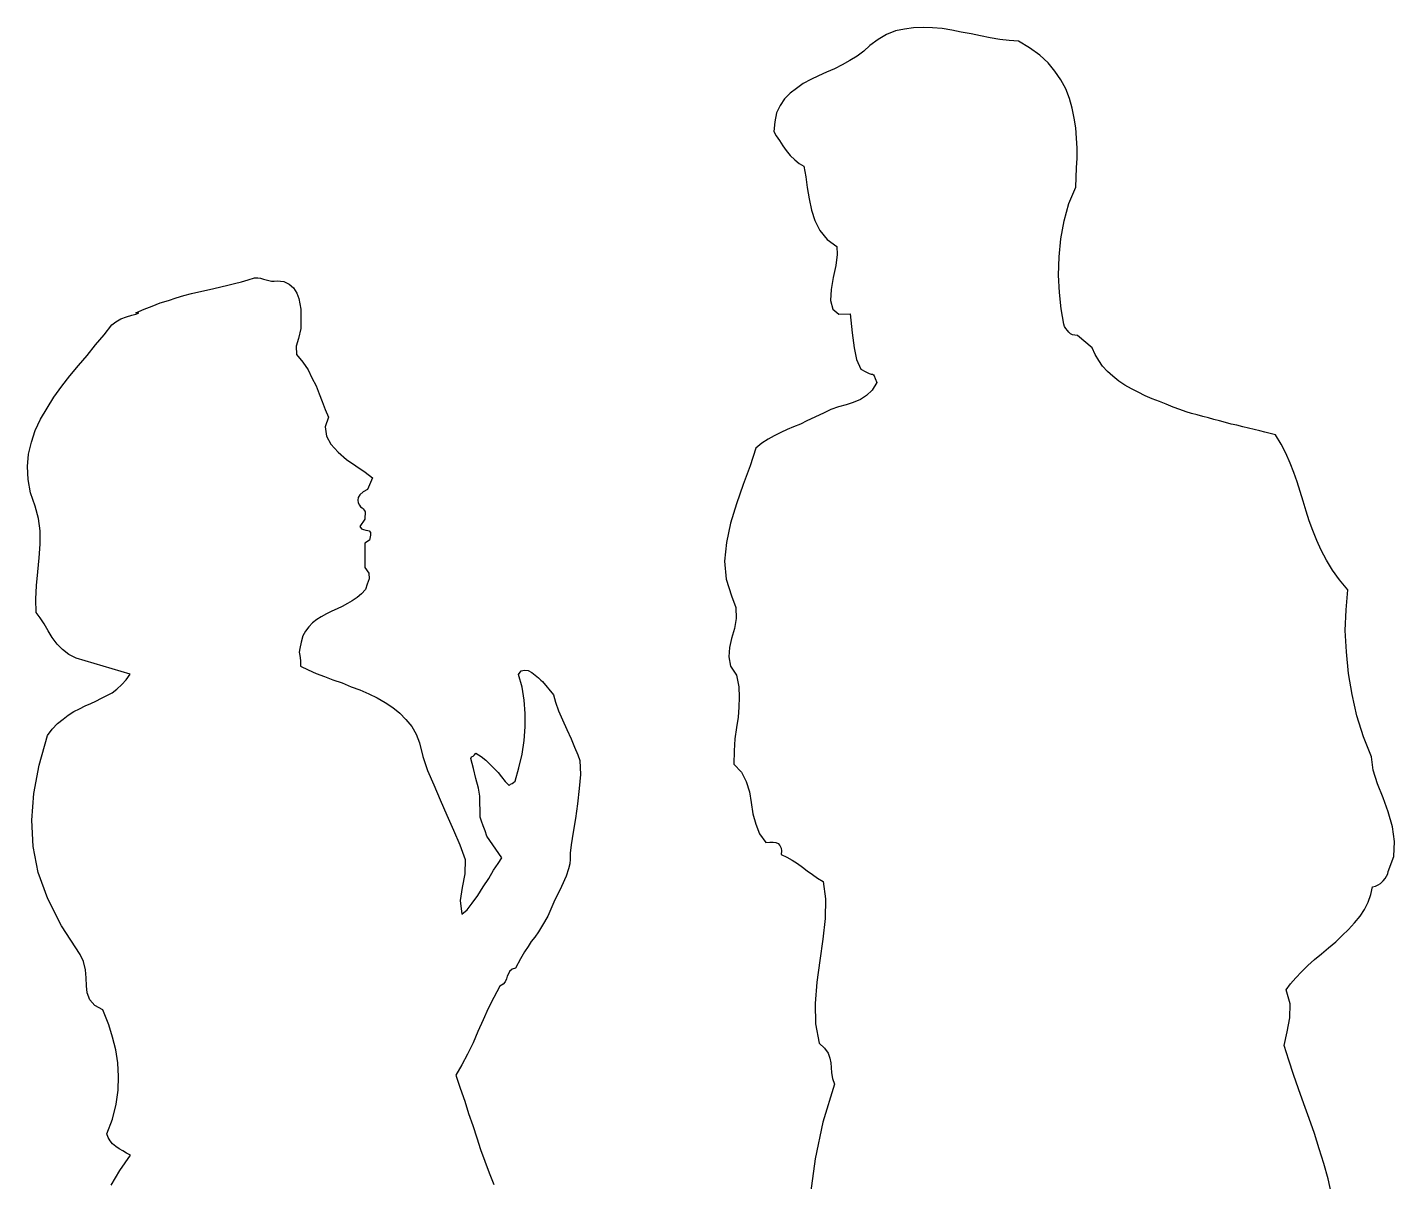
# Model space of a CAD drawing. Header units: millimetres. Extents: x -1574.07 to -1572.9, y 1774.51 to 1776.32.
# Drawn here: x -1573.967 to -1572.896, y 1775.411 to 1776.315 of the extents above; entities that cross this region are included whole.
import ezdxf

# ---------------------------------------------------------------- set-up
doc = ezdxf.new("R2010")
doc.units = ezdxf.units.MM
doc.header["$LTSCALE"] = 10
doc.layers.add('Humanos', color=2, linetype='Continuous')

msp = doc.modelspace()

# ---------------------------------------------------------------- linework, layer by layer
at = {"layer": 'Humanos'}
for p, q in [((-1573.2872, 1776.3124), (-1573.2941, 1776.3095)), ((-1573.2802, 1776.3139), (-1573.2872, 1776.3124)), ((-1573.273, 1776.3149), (-1573.2802, 1776.3139)), ((-1573.2655, 1776.3152), (-1573.273, 1776.3149)), ((-1573.2582, 1776.3149), (-1573.2655, 1776.3152)), ((-1573.2507, 1776.3143), (-1573.2582, 1776.3149)), ((-1573.2431, 1776.313), (-1573.2507, 1776.3143)), ((-1573.2356, 1776.3114), (-1573.2431, 1776.313)), ((-1573.228, 1776.3102), (-1573.2356, 1776.3114)), ((-1573.2205, 1776.3086), (-1573.228, 1776.3102)), ((-1573.3073, 1776.301), (-1573.312, 1776.2966)), ((-1573.3007, 1776.3058), (-1573.3073, 1776.301)), ((-1573.2941, 1776.3095), (-1573.3007, 1776.3058)), ((-1573.2129, 1776.307), (-1573.2205, 1776.3086)), ((-1573.2054, 1776.3058), (-1573.2129, 1776.307)), ((-1573.1981, 1776.3048), (-1573.2054, 1776.3058)), ((-1573.1909, 1776.3045), (-1573.1981, 1776.3048)), ((-1573.1821, 1776.2992), (-1573.1909, 1776.3045)), ((-1573.1742, 1776.2935), (-1573.1821, 1776.2992)), ((-1573.323, 1776.2891), (-1573.329, 1776.2859)), ((-1573.3173, 1776.2926), (-1573.323, 1776.2891)), ((-1573.312, 1776.2966), (-1573.3173, 1776.2926)), ((-1573.1676, 1776.2875), (-1573.1742, 1776.2935)), ((-1573.3413, 1776.28), (-1573.3475, 1776.2771)), ((-1573.335, 1776.2828), (-1573.3413, 1776.28)), ((-1573.329, 1776.2859), (-1573.335, 1776.2828)), ((-1573.1623, 1776.2809), (-1573.1676, 1776.2875)), ((-1573.1576, 1776.274), (-1573.1623, 1776.2809)), ((-1573.3648, 1776.2674), (-1573.3696, 1776.2636)), ((-1573.3595, 1776.2712), (-1573.3648, 1776.2674)), ((-1573.3535, 1776.2743), (-1573.3595, 1776.2712)), ((-1573.3475, 1776.2771), (-1573.3535, 1776.2743)), ((-1573.1538, 1776.2671), (-1573.1576, 1776.274)), ((-1573.151, 1776.2595), (-1573.1538, 1776.2671)), ((-1573.374, 1776.2592), (-1573.3774, 1776.2539)), ((-1573.3696, 1776.2636), (-1573.374, 1776.2592)), ((-1573.1488, 1776.252), (-1573.151, 1776.2595)), ((-1573.3803, 1776.2482), (-1573.3818, 1776.2413)), ((-1573.3774, 1776.2539), (-1573.3803, 1776.2482)), ((-1573.1472, 1776.2441), (-1573.1488, 1776.252)), ((-1573.3818, 1776.2413), (-1573.3825, 1776.2337)), ((-1573.1459, 1776.2366), (-1573.1472, 1776.2441)), ((-1573.1453, 1776.2284), (-1573.1459, 1776.2366)), ((-1573.3825, 1776.2337), (-1573.3806, 1776.2303)), ((-1573.3806, 1776.2303), (-1573.378, 1776.2265)), ((-1573.378, 1776.2265), (-1573.3755, 1776.2224)), ((-1573.145, 1776.2205), (-1573.1453, 1776.2284)), ((-1573.3755, 1776.2224), (-1573.3727, 1776.2186)), ((-1573.3727, 1776.2186), (-1573.3696, 1776.2149)), ((-1573.3696, 1776.2149), (-1573.3661, 1776.2114)), ((-1573.145, 1776.2127), (-1573.145, 1776.2205)), ((-1573.3661, 1776.2114), (-1573.3626, 1776.2086)), ((-1573.3626, 1776.2086), (-1573.3589, 1776.2064)), ((-1573.3589, 1776.2064), (-1573.3573, 1776.1982)), ((-1573.1456, 1776.1976), (-1573.1453, 1776.2051)), ((-1573.1453, 1776.2051), (-1573.145, 1776.2127)), ((-1573.3573, 1776.1982), (-1573.3563, 1776.1897)), ((-1573.1459, 1776.19), (-1573.1456, 1776.1976)), ((-1573.3563, 1776.1897), (-1573.3548, 1776.1809)), ((-1573.1513, 1776.1771), (-1573.1459, 1776.19)), ((-1573.3548, 1776.1809), (-1573.3529, 1776.1721)), ((-1573.3529, 1776.1721), (-1573.3504, 1776.1639)), ((-1573.1551, 1776.1636), (-1573.1513, 1776.1771)), ((-1573.3504, 1776.1639), (-1573.3463, 1776.1561)), ((-1573.1576, 1776.1494), (-1573.1551, 1776.1636)), ((-1573.3463, 1776.1561), (-1573.3406, 1776.1491)), ((-1573.1591, 1776.1353), (-1573.1576, 1776.1494)), ((-1573.3406, 1776.1491), (-1573.3331, 1776.1435)), ((-1573.3331, 1776.1435), (-1573.3328, 1776.1372)), ((-1573.334, 1776.1287), (-1573.3359, 1776.1193)), ((-1573.3328, 1776.1372), (-1573.334, 1776.1287)), ((-1573.1595, 1776.1211), (-1573.1591, 1776.1353)), ((-1573.7995, 1776.1158), (-1573.7942, 1776.1173)), ((-1573.7942, 1776.1173), (-1573.7891, 1776.1189)), ((-1573.7891, 1776.1189), (-1573.7866, 1776.1189)), ((-1573.7866, 1776.1189), (-1573.7844, 1776.1186)), ((-1573.7844, 1776.1186), (-1573.7822, 1776.118)), ((-1573.7822, 1776.118), (-1573.78, 1776.1173)), ((-1573.78, 1776.1173), (-1573.7781, 1776.117)), ((-1573.3359, 1776.1193), (-1573.3375, 1776.1098)), ((-1573.1588, 1776.1076), (-1573.1595, 1776.1211)), ((-1573.8445, 1776.1051), (-1573.8385, 1776.1067)), ((-1573.8385, 1776.1067), (-1573.8328, 1776.1079)), ((-1573.8328, 1776.1079), (-1573.8269, 1776.1092)), ((-1573.8269, 1776.1092), (-1573.8212, 1776.1107)), ((-1573.8212, 1776.1107), (-1573.8155, 1776.112)), ((-1573.8155, 1776.112), (-1573.8102, 1776.1133)), ((-1573.8102, 1776.1133), (-1573.8049, 1776.1145)), ((-1573.8049, 1776.1145), (-1573.7995, 1776.1158)), ((-1573.7781, 1776.117), (-1573.7759, 1776.1164)), ((-1573.7759, 1776.1164), (-1573.7737, 1776.1164)), ((-1573.7737, 1776.1164), (-1573.7715, 1776.1167)), ((-1573.7715, 1776.1167), (-1573.7662, 1776.1161)), ((-1573.7662, 1776.1161), (-1573.7621, 1776.1139)), ((-1573.7621, 1776.1139), (-1573.7586, 1776.1111)), ((-1573.7586, 1776.1111), (-1573.7561, 1776.107)), ((-1573.7561, 1776.107), (-1573.7545, 1776.1029)), ((-1573.3375, 1776.1098), (-1573.3381, 1776.1013)), ((-1573.1573, 1776.0947), (-1573.1588, 1776.1076)), ((-1573.8756, 1776.0944), (-1573.8693, 1776.0969)), ((-1573.8693, 1776.0969), (-1573.863, 1776.0994)), ((-1573.863, 1776.0994), (-1573.8567, 1776.1013)), ((-1573.8567, 1776.1013), (-1573.8505, 1776.1032)), ((-1573.8505, 1776.1032), (-1573.8445, 1776.1051)), ((-1573.7545, 1776.1029), (-1573.7536, 1776.0985)), ((-1573.7536, 1776.0985), (-1573.753, 1776.0944)), ((-1573.3381, 1776.1013), (-1573.3362, 1776.0944)), ((-1573.8979, 1776.0846), (-1573.8939, 1776.0868)), ((-1573.8939, 1776.0868), (-1573.8895, 1776.0884)), ((-1573.8895, 1776.0884), (-1573.8854, 1776.0897)), ((-1573.8854, 1776.0897), (-1573.8822, 1776.0906)), ((-1573.8822, 1776.0916), (-1573.8756, 1776.0944)), ((-1573.88, 1776.0916), (-1573.8822, 1776.0916)), ((-1573.8822, 1776.0906), (-1573.88, 1776.0912)), ((-1573.88, 1776.0912), (-1573.88, 1776.0916)), ((-1573.753, 1776.0944), (-1573.753, 1776.0906)), ((-1573.753, 1776.0906), (-1573.753, 1776.0793)), ((-1573.3362, 1776.0944), (-1573.3315, 1776.0906)), ((-1573.3315, 1776.0906), (-1573.3227, 1776.0909)), ((-1573.3227, 1776.0909), (-1573.3211, 1776.0759)), ((-1573.1554, 1776.0828), (-1573.1573, 1776.0947)), ((-1573.9137, 1776.0664), (-1573.9071, 1776.0743)), ((-1573.9071, 1776.0743), (-1573.9011, 1776.0821)), ((-1573.9011, 1776.0821), (-1573.8979, 1776.0846)), ((-1573.753, 1776.0793), (-1573.7548, 1776.0714)), ((-1573.3211, 1776.0759), (-1573.3195, 1776.0642)), ((-1573.1547, 1776.0809), (-1573.1554, 1776.0828)), ((-1573.1538, 1776.0793), (-1573.1547, 1776.0809)), ((-1573.1525, 1776.0777), (-1573.1538, 1776.0793)), ((-1573.1513, 1776.0765), (-1573.1525, 1776.0777)), ((-1573.15, 1776.0752), (-1573.1513, 1776.0765)), ((-1573.1484, 1776.0743), (-1573.15, 1776.0752)), ((-1573.1466, 1776.074), (-1573.1484, 1776.0743)), ((-1573.9203, 1776.0582), (-1573.9137, 1776.0664)), ((-1573.7548, 1776.0714), (-1573.7567, 1776.0654)), ((-1573.7567, 1776.0654), (-1573.7564, 1776.0588)), ((-1573.3195, 1776.0642), (-1573.3177, 1776.0551)), ((-1573.1447, 1776.0737), (-1573.1466, 1776.074)), ((-1573.133, 1776.0642), (-1573.1447, 1776.0737)), ((-1573.1308, 1776.0589), (-1573.133, 1776.0642)), ((-1573.9272, 1776.0503), (-1573.9203, 1776.0582)), ((-1573.7564, 1776.0588), (-1573.7514, 1776.0529)), ((-1573.7514, 1776.0529), (-1573.7473, 1776.0469)), ((-1573.3177, 1776.0551), (-1573.3142, 1776.0475)), ((-1573.128, 1776.0541), (-1573.1308, 1776.0589)), ((-1573.1249, 1776.0497), (-1573.128, 1776.0541)), ((-1573.9401, 1776.034), (-1573.9338, 1776.0422)), ((-1573.9338, 1776.0422), (-1573.9272, 1776.0503)), ((-1573.7473, 1776.0469), (-1573.7442, 1776.0406)), ((-1573.3142, 1776.0475), (-1573.3104, 1776.0453)), ((-1573.3104, 1776.0453), (-1573.3079, 1776.0441)), ((-1573.3079, 1776.0441), (-1573.3063, 1776.0434)), ((-1573.3063, 1776.0434), (-1573.3051, 1776.0434)), ((-1573.3051, 1776.0434), (-1573.3045, 1776.0431)), ((-1573.3045, 1776.0431), (-1573.3038, 1776.0422)), ((-1573.3038, 1776.0422), (-1573.3032, 1776.04)), ((-1573.1211, 1776.0457), (-1573.1249, 1776.0497)), ((-1573.117, 1776.0419), (-1573.1211, 1776.0457)), ((-1573.9464, 1776.0255), (-1573.9401, 1776.034)), ((-1573.7442, 1776.0406), (-1573.741, 1776.0343)), ((-1573.741, 1776.0343), (-1573.7385, 1776.028)), ((-1573.3019, 1776.0369), (-1573.3054, 1776.0309)), ((-1573.3032, 1776.04), (-1573.3019, 1776.0369)), ((-1573.1123, 1776.0381), (-1573.117, 1776.0419)), ((-1573.1076, 1776.035), (-1573.1123, 1776.0381)), ((-1573.1022, 1776.0321), (-1573.1076, 1776.035)), ((-1573.0972, 1776.0293), (-1573.1022, 1776.0321)), ((-1573.9517, 1776.017), (-1573.9464, 1776.0255)), ((-1573.7385, 1776.028), (-1573.7363, 1776.0221)), ((-1573.7363, 1776.0221), (-1573.7338, 1776.0158)), ((-1573.3202, 1776.0214), (-1573.3258, 1776.0195)), ((-1573.3145, 1776.0236), (-1573.3202, 1776.0214)), ((-1573.3098, 1776.0268), (-1573.3145, 1776.0236)), ((-1573.3054, 1776.0309), (-1573.3098, 1776.0268)), ((-1573.0915, 1776.0265), (-1573.0972, 1776.0293)), ((-1573.0862, 1776.0243), (-1573.0915, 1776.0265)), ((-1573.0805, 1776.0221), (-1573.0862, 1776.0243)), ((-1573.0752, 1776.0199), (-1573.0805, 1776.0221)), ((-1573.9568, 1776.0082), (-1573.9517, 1776.017)), ((-1573.7338, 1776.0158), (-1573.7313, 1776.0098)), ((-1573.3435, 1776.0129), (-1573.3567, 1776.007)), ((-1573.3378, 1776.0158), (-1573.3435, 1776.0129)), ((-1573.3318, 1776.018), (-1573.3378, 1776.0158)), ((-1573.3258, 1776.0195), (-1573.3318, 1776.018)), ((-1573.0698, 1776.0177), (-1573.0752, 1776.0199)), ((-1573.0645, 1776.0158), (-1573.0698, 1776.0177)), ((-1573.0594, 1776.0139), (-1573.0645, 1776.0158)), ((-1573.0554, 1776.0126), (-1573.0594, 1776.0139)), ((-1573.0509, 1776.0117), (-1573.0554, 1776.0126)), ((-1573.0465, 1776.0104), (-1573.0509, 1776.0117)), ((-1573.0421, 1776.0092), (-1573.0465, 1776.0104)), ((-1573.964, 1775.9903), (-1573.9609, 1775.9994)), ((-1573.9609, 1775.9994), (-1573.9568, 1776.0082)), ((-1573.7313, 1776.0098), (-1573.7338, 1776.0022)), ((-1573.7338, 1776.0022), (-1573.7328, 1775.995)), ((-1573.3721, 1776.0001), (-1573.3771, 1775.9978)), ((-1573.367, 1776.0023), (-1573.3721, 1776.0001)), ((-1573.3617, 1776.0044), (-1573.367, 1776.0023)), ((-1573.3567, 1776.007), (-1573.3617, 1776.0044)), ((-1573.0377, 1776.0079), (-1573.0421, 1776.0092)), ((-1573.0333, 1776.007), (-1573.0377, 1776.0079)), ((-1573.0286, 1776.0057), (-1573.0333, 1776.007)), ((-1573.0242, 1776.0044), (-1573.0286, 1776.0057)), ((-1573.0198, 1776.0035), (-1573.0242, 1776.0044)), ((-1573.0151, 1776.0023), (-1573.0198, 1776.0035)), ((-1573.0107, 1776.0013), (-1573.0151, 1776.0023)), ((-1573.0063, 1776.0001), (-1573.0107, 1776.0013)), ((-1573.0019, 1775.9991), (-1573.0063, 1776.0001)), ((-1573.9662, 1775.9808), (-1573.964, 1775.9903)), ((-1573.7328, 1775.995), (-1573.7294, 1775.9887)), ((-1573.7294, 1775.9887), (-1573.7237, 1775.9824)), ((-1573.3919, 1775.9894), (-1573.3966, 1775.9856)), ((-1573.3869, 1775.9925), (-1573.3919, 1775.9894)), ((-1573.3821, 1775.9953), (-1573.3869, 1775.9925)), ((-1573.3771, 1775.9978), (-1573.3821, 1775.9953)), ((-1572.9978, 1775.9982), (-1573.0019, 1775.9991)), ((-1572.9937, 1775.9969), (-1572.9978, 1775.9982)), ((-1572.9896, 1775.996), (-1572.9937, 1775.9969)), ((-1572.9852, 1775.9887), (-1572.9896, 1775.996)), ((-1572.9814, 1775.9815), (-1572.9852, 1775.9887)), ((-1573.9671, 1775.9711), (-1573.9662, 1775.9808)), ((-1573.7237, 1775.9824), (-1573.7171, 1775.9767)), ((-1573.3966, 1775.9856), (-1573.401, 1775.9717)), ((-1572.978, 1775.9739), (-1572.9814, 1775.9815)), ((-1573.9665, 1775.961), (-1573.9671, 1775.9711)), ((-1573.7171, 1775.9767), (-1573.7099, 1775.9717)), ((-1573.7099, 1775.9717), (-1573.7026, 1775.9667)), ((-1573.401, 1775.9717), (-1573.4064, 1775.957)), ((-1572.9751, 1775.9664), (-1572.978, 1775.9739)), ((-1573.9646, 1775.9506), (-1573.9665, 1775.961)), ((-1573.7026, 1775.9667), (-1573.6967, 1775.9623)), ((-1573.6967, 1775.9623), (-1573.7007, 1775.9532)), ((-1573.4064, 1775.957), (-1573.4117, 1775.9419)), ((-1572.9726, 1775.9592), (-1572.9751, 1775.9664)), ((-1572.9701, 1775.9516), (-1572.9726, 1775.9592)), ((-1573.9609, 1775.94), (-1573.9646, 1775.9506)), ((-1573.708, 1775.9469), (-1573.7083, 1775.9447)), ((-1573.7067, 1775.9491), (-1573.708, 1775.9469)), ((-1573.7042, 1775.9513), (-1573.7067, 1775.9491)), ((-1573.7007, 1775.9532), (-1573.7042, 1775.9513)), ((-1572.9679, 1775.9441), (-1572.9701, 1775.9516)), ((-1573.9583, 1775.9305), (-1573.9609, 1775.94)), ((-1573.7083, 1775.9447), (-1573.708, 1775.9428)), ((-1573.708, 1775.9428), (-1573.707, 1775.9409)), ((-1573.707, 1775.9409), (-1573.7061, 1775.9396)), ((-1573.7061, 1775.9396), (-1573.7048, 1775.9387)), ((-1573.7048, 1775.9387), (-1573.7042, 1775.9381)), ((-1573.7042, 1775.9381), (-1573.7033, 1775.9371)), ((-1573.7033, 1775.9371), (-1573.7029, 1775.9362)), ((-1573.7029, 1775.9362), (-1573.7026, 1775.9359)), ((-1573.7026, 1775.9359), (-1573.7029, 1775.9299)), ((-1573.4117, 1775.9419), (-1573.4164, 1775.9268)), ((-1572.9654, 1775.9362), (-1572.9679, 1775.9441)), ((-1572.9632, 1775.9287), (-1572.9654, 1775.9362)), ((-1573.9571, 1775.9208), (-1573.9583, 1775.9305)), ((-1573.7029, 1775.9299), (-1573.7067, 1775.9242)), ((-1573.4164, 1775.9268), (-1573.4196, 1775.9117)), ((-1572.9604, 1775.9211), (-1572.9632, 1775.9287)), ((-1573.9571, 1775.9104), (-1573.9571, 1775.9208)), ((-1573.7067, 1775.9242), (-1573.7055, 1775.9223)), ((-1573.7055, 1775.9223), (-1573.7039, 1775.9217)), ((-1573.7039, 1775.9217), (-1573.702, 1775.9214)), ((-1573.702, 1775.9214), (-1573.7004, 1775.9211)), ((-1573.7004, 1775.9211), (-1573.6995, 1775.9208)), ((-1573.6995, 1775.9208), (-1573.6985, 1775.9195)), ((-1573.6985, 1775.9173), (-1573.6992, 1775.9135)), ((-1573.6985, 1775.9195), (-1573.6985, 1775.9173)), ((-1572.9572, 1775.9132), (-1572.9604, 1775.9211)), ((-1573.958, 1775.8997), (-1573.9571, 1775.9104)), ((-1573.6992, 1775.9135), (-1573.7029, 1775.911)), ((-1573.7029, 1775.911), (-1573.7029, 1775.8921)), ((-1573.4196, 1775.9117), (-1573.4211, 1775.8969)), ((-1572.9538, 1775.9057), (-1572.9572, 1775.9132)), ((-1572.9497, 1775.8978), (-1572.9538, 1775.9057)), ((-1573.959, 1775.8887), (-1573.958, 1775.8997)), ((-1573.7029, 1775.8921), (-1573.6998, 1775.8877)), ((-1573.4211, 1775.8969), (-1573.4199, 1775.883)), ((-1572.945, 1775.89), (-1572.9497, 1775.8978)), ((-1573.9599, 1775.878), (-1573.959, 1775.8887)), ((-1573.6995, 1775.8833), (-1573.7011, 1775.8789)), ((-1573.6998, 1775.8877), (-1573.6995, 1775.8833)), ((-1573.4199, 1775.883), (-1573.4155, 1775.8698)), ((-1572.9393, 1775.8824), (-1572.945, 1775.89)), ((-1572.933, 1775.8746), (-1572.9393, 1775.8824)), ((-1573.9605, 1775.8673), (-1573.9599, 1775.878)), ((-1573.7055, 1775.8714), (-1573.7089, 1775.8686)), ((-1573.7023, 1775.8749), (-1573.7055, 1775.8714)), ((-1573.7011, 1775.8789), (-1573.7023, 1775.8749)), ((-1572.9343, 1775.8588), (-1572.933, 1775.8746)), ((-1573.9602, 1775.8569), (-1573.9605, 1775.8673)), ((-1573.7206, 1775.8616), (-1573.7246, 1775.8598)), ((-1573.7165, 1775.8638), (-1573.7206, 1775.8616)), ((-1573.7127, 1775.866), (-1573.7165, 1775.8638)), ((-1573.7089, 1775.8686), (-1573.7127, 1775.866)), ((-1573.4155, 1775.8698), (-1573.4123, 1775.8607)), ((-1573.4123, 1775.8607), (-1573.412, 1775.8522)), ((-1573.9571, 1775.8525), (-1573.9602, 1775.8569)), ((-1573.9539, 1775.8478), (-1573.9571, 1775.8525)), ((-1573.7404, 1775.8513), (-1573.7438, 1775.8487)), ((-1573.7369, 1775.8535), (-1573.7404, 1775.8513)), ((-1573.7328, 1775.8557), (-1573.7369, 1775.8535)), ((-1573.7287, 1775.8579), (-1573.7328, 1775.8557)), ((-1573.7246, 1775.8598), (-1573.7287, 1775.8579)), ((-1573.412, 1775.8522), (-1573.4133, 1775.8444)), ((-1572.9349, 1775.8428), (-1572.9343, 1775.8588)), ((-1573.9508, 1775.8424), (-1573.9539, 1775.8478)), ((-1573.9476, 1775.8371), (-1573.9508, 1775.8424)), ((-1573.7492, 1775.8421), (-1573.7514, 1775.8384)), ((-1573.7467, 1775.8456), (-1573.7492, 1775.8421)), ((-1573.7438, 1775.8487), (-1573.7467, 1775.8456)), ((-1573.4133, 1775.8444), (-1573.4155, 1775.8365)), ((-1572.9339, 1775.8261), (-1572.9349, 1775.8428)), ((-1573.9439, 1775.8321), (-1573.9476, 1775.8371)), ((-1573.9395, 1775.8277), (-1573.9439, 1775.8321)), ((-1573.7536, 1775.8286), (-1573.7542, 1775.8258)), ((-1573.7526, 1775.8336), (-1573.7536, 1775.8286)), ((-1573.7514, 1775.8384), (-1573.7526, 1775.8336)), ((-1573.4171, 1775.8293), (-1573.4177, 1775.822)), ((-1573.4155, 1775.8365), (-1573.4171, 1775.8293)), ((-1573.9347, 1775.8239), (-1573.9395, 1775.8277)), ((-1573.9288, 1775.8211), (-1573.9347, 1775.8239)), ((-1573.8866, 1775.8085), (-1573.9288, 1775.8211)), ((-1573.7542, 1775.8258), (-1573.7536, 1775.823)), ((-1573.7536, 1775.823), (-1573.7533, 1775.8192)), ((-1573.7533, 1775.8192), (-1573.7533, 1775.8148)), ((-1573.4177, 1775.822), (-1573.4164, 1775.8148)), ((-1572.9324, 1775.8091), (-1572.9339, 1775.8261)), ((-1573.8898, 1775.8041), (-1573.8866, 1775.8085)), ((-1573.7533, 1775.8148), (-1573.7473, 1775.8119)), ((-1573.7473, 1775.8119), (-1573.741, 1775.8091)), ((-1573.741, 1775.8091), (-1573.7344, 1775.8066)), ((-1573.7344, 1775.8066), (-1573.7278, 1775.8041)), ((-1573.5825, 1775.8082), (-1573.5803, 1775.811)), ((-1573.5796, 1775.7984), (-1573.5825, 1775.8082)), ((-1573.5803, 1775.811), (-1573.5778, 1775.8116)), ((-1573.5778, 1775.8116), (-1573.5749, 1775.8113)), ((-1573.5749, 1775.8113), (-1573.5721, 1775.8097)), ((-1573.5721, 1775.8097), (-1573.5693, 1775.8078)), ((-1573.5693, 1775.8078), (-1573.5668, 1775.8056)), ((-1573.4164, 1775.8148), (-1573.4117, 1775.8076)), ((-1573.4117, 1775.8076), (-1573.4098, 1775.7987)), ((-1572.9295, 1775.7925), (-1572.9324, 1775.8091)), ((-1573.9008, 1775.794), (-1573.897, 1775.7968)), ((-1573.897, 1775.7968), (-1573.8932, 1775.8003)), ((-1573.8932, 1775.8003), (-1573.8898, 1775.8041)), ((-1573.7278, 1775.8041), (-1573.7206, 1775.8016)), ((-1573.7206, 1775.8016), (-1573.7136, 1775.7987)), ((-1573.7136, 1775.7987), (-1573.7067, 1775.7962)), ((-1573.7067, 1775.7962), (-1573.6998, 1775.7931)), ((-1573.5781, 1775.788), (-1573.5796, 1775.7984)), ((-1573.5668, 1775.8056), (-1573.5649, 1775.8038)), ((-1573.5649, 1775.8038), (-1573.5636, 1775.8028)), ((-1573.5636, 1775.8028), (-1573.5551, 1775.7924)), ((-1573.4098, 1775.7987), (-1573.4095, 1775.7906)), ((-1573.9219, 1775.7836), (-1573.9175, 1775.7855)), ((-1573.9175, 1775.7855), (-1573.9134, 1775.7874)), ((-1573.9134, 1775.7874), (-1573.909, 1775.7896)), ((-1573.909, 1775.7896), (-1573.9049, 1775.7918)), ((-1573.9049, 1775.7918), (-1573.9008, 1775.794)), ((-1573.6998, 1775.7931), (-1573.6932, 1775.7899)), ((-1573.6932, 1775.7899), (-1573.6869, 1775.7862)), ((-1573.6869, 1775.7862), (-1573.6809, 1775.7824)), ((-1573.5771, 1775.7777), (-1573.5781, 1775.788)), ((-1573.5551, 1775.7924), (-1573.5535, 1775.7865)), ((-1573.5535, 1775.7865), (-1573.551, 1775.7799)), ((-1573.4095, 1775.7906), (-1573.4098, 1775.7827)), ((-1572.9258, 1775.7758), (-1572.9295, 1775.7925)), ((-1573.9392, 1775.7733), (-1573.9351, 1775.7764)), ((-1573.9351, 1775.7764), (-1573.9307, 1775.7792)), ((-1573.9307, 1775.7792), (-1573.9263, 1775.7814)), ((-1573.9263, 1775.7814), (-1573.9219, 1775.7836)), ((-1573.6809, 1775.7824), (-1573.6753, 1775.778)), ((-1573.6753, 1775.778), (-1573.6706, 1775.7729)), ((-1573.5771, 1775.7673), (-1573.5771, 1775.7777)), ((-1573.551, 1775.7799), (-1573.5479, 1775.7726)), ((-1573.4105, 1775.7748), (-1573.4117, 1775.7667)), ((-1573.4098, 1775.7827), (-1573.4105, 1775.7748)), ((-1572.9207, 1775.7594), (-1572.9258, 1775.7758)), ((-1573.9514, 1775.7604), (-1573.9476, 1775.7654)), ((-1573.9476, 1775.7654), (-1573.9436, 1775.7698)), ((-1573.9436, 1775.7698), (-1573.9392, 1775.7733)), ((-1573.6706, 1775.7729), (-1573.6661, 1775.7676)), ((-1573.6661, 1775.7676), (-1573.6627, 1775.7616)), ((-1573.5781, 1775.7566), (-1573.5771, 1775.7673)), ((-1573.5479, 1775.7726), (-1573.5447, 1775.7651)), ((-1573.5447, 1775.7651), (-1573.5413, 1775.7578)), ((-1573.4117, 1775.7667), (-1573.413, 1775.7579)), ((-1573.958, 1775.7371), (-1573.9514, 1775.7604)), ((-1573.6627, 1775.7616), (-1573.6599, 1775.7547)), ((-1573.6599, 1775.7547), (-1573.6573, 1775.744)), ((-1573.5796, 1775.7459), (-1573.5781, 1775.7566)), ((-1573.5413, 1775.7578), (-1573.5385, 1775.7512)), ((-1573.413, 1775.7579), (-1573.4136, 1775.7484)), ((-1572.9144, 1775.7437), (-1572.9207, 1775.7594)), ((-1573.6573, 1775.744), (-1573.6536, 1775.733)), ((-1573.6199, 1775.7424), (-1573.6193, 1775.7437)), ((-1573.6177, 1775.7346), (-1573.6199, 1775.7424)), ((-1573.6193, 1775.7437), (-1573.618, 1775.7443)), ((-1573.618, 1775.7443), (-1573.6168, 1775.7453)), ((-1573.6168, 1775.7453), (-1573.6158, 1775.7465)), ((-1573.6158, 1775.7465), (-1573.6117, 1775.744)), ((-1573.6117, 1775.744), (-1573.608, 1775.7412)), ((-1573.5822, 1775.7352), (-1573.5796, 1775.7459)), ((-1573.5385, 1775.7512), (-1573.5359, 1775.7453)), ((-1573.5359, 1775.7453), (-1573.5344, 1775.7409)), ((-1573.4136, 1775.7484), (-1573.4139, 1775.738)), ((-1572.9129, 1775.7333), (-1572.9144, 1775.7437)), ((-1573.9621, 1775.7151), (-1573.958, 1775.7371)), ((-1573.6536, 1775.733), (-1573.6488, 1775.7217)), ((-1573.6158, 1775.7267), (-1573.6177, 1775.7346)), ((-1573.608, 1775.7412), (-1573.6048, 1775.738)), ((-1573.6048, 1775.738), (-1573.6017, 1775.7349)), ((-1573.6017, 1775.7349), (-1573.5985, 1775.7314)), ((-1573.585, 1775.7248), (-1573.5822, 1775.7352)), ((-1573.5344, 1775.7409), (-1573.534, 1775.7299)), ((-1573.4139, 1775.738), (-1573.4079, 1775.7318)), ((-1573.4079, 1775.7318), (-1573.4042, 1775.7245)), ((-1572.9097, 1775.7226), (-1572.9129, 1775.7333)), ((-1573.6488, 1775.7217), (-1573.6438, 1775.71)), ((-1573.6139, 1775.7192), (-1573.6158, 1775.7267)), ((-1573.5985, 1775.7314), (-1573.5957, 1775.728)), ((-1573.5957, 1775.728), (-1573.5929, 1775.7245)), ((-1573.5929, 1775.7245), (-1573.5897, 1775.7214)), ((-1573.5897, 1775.7214), (-1573.5888, 1775.7223)), ((-1573.5888, 1775.7223), (-1573.5875, 1775.7229)), ((-1573.5875, 1775.7229), (-1573.5863, 1775.7236)), ((-1573.5863, 1775.7236), (-1573.585, 1775.7248)), ((-1573.534, 1775.7299), (-1573.535, 1775.7188)), ((-1573.4042, 1775.7245), (-1573.4016, 1775.7163)), ((-1572.9053, 1775.7116), (-1572.9097, 1775.7226)), ((-1573.9637, 1775.694), (-1573.9621, 1775.7151)), ((-1573.6127, 1775.7129), (-1573.6139, 1775.7192)), ((-1573.6124, 1775.6965), (-1573.6127, 1775.7129)), ((-1573.535, 1775.7188), (-1573.5363, 1775.7069)), ((-1573.4016, 1775.7163), (-1573.4001, 1775.7079)), ((-1572.9012, 1775.7006), (-1572.9053, 1775.7116)), ((-1573.6438, 1775.71), (-1573.6385, 1775.6981)), ((-1573.5363, 1775.7069), (-1573.5378, 1775.6953)), ((-1573.4001, 1775.7079), (-1573.3988, 1775.699)), ((-1572.8978, 1775.689), (-1572.9012, 1775.7006)), ((-1573.9627, 1775.6735), (-1573.9637, 1775.694)), ((-1573.6385, 1775.6981), (-1573.6334, 1775.6864)), ((-1573.6114, 1775.6934), (-1573.6124, 1775.6965)), ((-1573.6102, 1775.6896), (-1573.6114, 1775.6934)), ((-1573.6086, 1775.6858), (-1573.6102, 1775.6896)), ((-1573.5378, 1775.6953), (-1573.5397, 1775.6846)), ((-1573.3988, 1775.699), (-1573.3966, 1775.6909)), ((-1573.3966, 1775.6909), (-1573.3938, 1775.6833)), ((-1572.8962, 1775.6773), (-1572.8978, 1775.689)), ((-1573.6334, 1775.6864), (-1573.6284, 1775.6748)), ((-1573.6073, 1775.6817), (-1573.6086, 1775.6858)), ((-1573.5954, 1775.6647), (-1573.6073, 1775.6817)), ((-1573.5397, 1775.6846), (-1573.5413, 1775.6748)), ((-1573.3938, 1775.6833), (-1573.3887, 1775.6767)), ((-1573.9587, 1775.6531), (-1573.9627, 1775.6735)), ((-1573.6284, 1775.6748), (-1573.6243, 1775.6632)), ((-1573.5413, 1775.6748), (-1573.5419, 1775.6682)), ((-1573.5419, 1775.6682), (-1573.5419, 1775.6635)), ((-1573.3887, 1775.6767), (-1573.3856, 1775.677)), ((-1573.3856, 1775.677), (-1573.3831, 1775.677)), ((-1573.3831, 1775.677), (-1573.3809, 1775.6767)), ((-1573.3809, 1775.6767), (-1573.379, 1775.6758)), ((-1573.379, 1775.6758), (-1573.3777, 1775.6742)), ((-1573.3777, 1775.6742), (-1573.3768, 1775.6723)), ((-1573.3768, 1775.6723), (-1573.3765, 1775.6701)), ((-1573.3765, 1775.6701), (-1573.3768, 1775.6673)), ((-1573.3768, 1775.6673), (-1573.3724, 1775.6651)), ((-1572.8968, 1775.6657), (-1572.8962, 1775.6773)), ((-1573.6243, 1775.6632), (-1573.6246, 1775.6522)), ((-1573.602, 1775.655), (-1573.5985, 1775.6603)), ((-1573.5985, 1775.6603), (-1573.5954, 1775.6647)), ((-1573.5422, 1775.66), (-1573.5432, 1775.6559)), ((-1573.5419, 1775.6635), (-1573.5422, 1775.66)), ((-1573.3724, 1775.6651), (-1573.368, 1775.6629)), ((-1573.368, 1775.6629), (-1573.3639, 1775.6601)), ((-1573.3639, 1775.6601), (-1573.3601, 1775.6572)), ((-1573.3601, 1775.6572), (-1573.3563, 1775.6544)), ((-1572.9012, 1775.6538), (-1572.8968, 1775.6657)), ((-1573.9511, 1775.6324), (-1573.9587, 1775.6531)), ((-1573.6246, 1775.6522), (-1573.6265, 1775.6415)), ((-1573.6102, 1775.6418), (-1573.6058, 1775.6484)), ((-1573.6058, 1775.6484), (-1573.602, 1775.655)), ((-1573.5451, 1775.6503), (-1573.5488, 1775.6421)), ((-1573.5432, 1775.6559), (-1573.5451, 1775.6503)), ((-1573.3563, 1775.6544), (-1573.3523, 1775.6515)), ((-1573.3523, 1775.6515), (-1573.3482, 1775.6487)), ((-1573.3482, 1775.6487), (-1573.3438, 1775.6462)), ((-1573.3438, 1775.6462), (-1573.3419, 1775.6324)), ((-1572.9072, 1775.6446), (-1572.9053, 1775.6465)), ((-1572.9053, 1775.6465), (-1572.9037, 1775.6484)), ((-1572.9037, 1775.6484), (-1572.9025, 1775.6503)), ((-1572.9025, 1775.6503), (-1572.9015, 1775.6522)), ((-1572.9015, 1775.6522), (-1572.9012, 1775.6538)), ((-1573.6265, 1775.6415), (-1573.6281, 1775.6311)), ((-1573.6187, 1775.6292), (-1573.6142, 1775.6352)), ((-1573.6142, 1775.6352), (-1573.6102, 1775.6418)), ((-1573.5488, 1775.6421), (-1573.5548, 1775.6298)), ((-1572.917, 1775.6298), (-1572.9148, 1775.6358)), ((-1572.9148, 1775.6358), (-1572.9135, 1775.6418)), ((-1572.9135, 1775.6418), (-1572.9113, 1775.6424)), ((-1572.9113, 1775.6424), (-1572.9091, 1775.6434)), ((-1572.9091, 1775.6434), (-1572.9072, 1775.6446)), ((-1573.9404, 1775.6113), (-1573.9511, 1775.6324)), ((-1573.6281, 1775.6311), (-1573.6268, 1775.6204)), ((-1573.6227, 1775.6238), (-1573.6187, 1775.6292)), ((-1573.5548, 1775.6298), (-1573.5595, 1775.6188)), ((-1573.3419, 1775.6324), (-1573.3422, 1775.617)), ((-1572.9198, 1775.6242), (-1572.917, 1775.6298)), ((-1573.6268, 1775.6204), (-1573.6227, 1775.6238)), ((-1573.5595, 1775.6188), (-1573.5636, 1775.6119)), ((-1573.3422, 1775.617), (-1573.3441, 1775.6009)), ((-1572.9324, 1775.6085), (-1572.9276, 1775.6138)), ((-1572.9276, 1775.6138), (-1572.9233, 1775.6188)), ((-1572.9233, 1775.6188), (-1572.9198, 1775.6242)), ((-1573.9259, 1775.5889), (-1573.9404, 1775.6113)), ((-1573.5668, 1775.6066), (-1573.5696, 1775.6025)), ((-1573.5636, 1775.6119), (-1573.5668, 1775.6066)), ((-1572.9424, 1775.5987), (-1572.9374, 1775.6037)), ((-1572.9374, 1775.6037), (-1572.9324, 1775.6085)), ((-1573.5749, 1775.5952), (-1573.5778, 1775.5911)), ((-1573.5724, 1775.599), (-1573.5749, 1775.5952)), ((-1573.5696, 1775.6025), (-1573.5724, 1775.599)), ((-1573.3441, 1775.6009), (-1573.3463, 1775.5842)), ((-1572.9534, 1775.5893), (-1572.9481, 1775.594)), ((-1572.9481, 1775.594), (-1572.9424, 1775.5987)), ((-1573.9231, 1775.5833), (-1573.9259, 1775.5889)), ((-1573.9215, 1775.577), (-1573.9231, 1775.5833)), ((-1573.5809, 1775.5855), (-1573.5847, 1775.5782)), ((-1573.5778, 1775.5911), (-1573.5809, 1775.5855)), ((-1573.3463, 1775.5842), (-1573.3488, 1775.5673)), ((-1572.9641, 1775.5802), (-1572.9591, 1775.5849)), ((-1572.9591, 1775.5849), (-1572.9534, 1775.5893)), ((-1573.9212, 1775.5707), (-1573.9215, 1775.577)), ((-1573.5913, 1775.572), (-1573.5919, 1775.5698)), ((-1573.5903, 1775.5738), (-1573.5913, 1775.572)), ((-1573.5894, 1775.5757), (-1573.5903, 1775.5738)), ((-1573.5875, 1775.5773), (-1573.5894, 1775.5757)), ((-1573.5847, 1775.5782), (-1573.5875, 1775.5773)), ((-1572.9736, 1775.5707), (-1572.9692, 1775.5754)), ((-1572.9692, 1775.5754), (-1572.9641, 1775.5802)), ((-1573.9209, 1775.5644), (-1573.9212, 1775.5707)), ((-1573.9203, 1775.5588), (-1573.9209, 1775.5644)), ((-1573.597, 1775.5641), (-1573.6017, 1775.5553)), ((-1573.5944, 1775.5657), (-1573.597, 1775.5641)), ((-1573.5929, 1775.5676), (-1573.5944, 1775.5657)), ((-1573.5919, 1775.5698), (-1573.5929, 1775.5676)), ((-1573.3488, 1775.5673), (-1573.3501, 1775.5506)), ((-1572.9811, 1775.5613), (-1572.9777, 1775.566)), ((-1572.978, 1775.5503), (-1572.9811, 1775.5613)), ((-1572.9777, 1775.566), (-1572.9736, 1775.5707)), ((-1573.9181, 1775.5534), (-1573.9203, 1775.5588)), ((-1573.9143, 1775.549), (-1573.9181, 1775.5534)), ((-1573.6017, 1775.5553), (-1573.6061, 1775.5465)), ((-1573.3501, 1775.5506), (-1573.3498, 1775.5346)), ((-1572.9783, 1775.5393), (-1572.978, 1775.5503)), ((-1573.908, 1775.5455), (-1573.9143, 1775.549)), ((-1573.9033, 1775.5339), (-1573.908, 1775.5455)), ((-1573.6061, 1775.5465), (-1573.6102, 1775.5377)), ((-1572.9805, 1775.5283), (-1572.9783, 1775.5393)), ((-1573.9005, 1775.5241), (-1573.9033, 1775.5339)), ((-1573.6142, 1775.5286), (-1573.618, 1775.5198)), ((-1573.6102, 1775.5377), (-1573.6142, 1775.5286)), ((-1573.3498, 1775.5346), (-1573.3469, 1775.5194)), ((-1572.9827, 1775.5176), (-1572.9805, 1775.5283)), ((-1573.8979, 1775.5141), (-1573.9005, 1775.5241)), ((-1573.618, 1775.5198), (-1573.6224, 1775.5109)), ((-1573.3469, 1775.5194), (-1573.3428, 1775.5154)), ((-1572.9792, 1775.5062), (-1572.9827, 1775.5176)), ((-1573.8964, 1775.504), (-1573.8979, 1775.5141)), ((-1573.6224, 1775.5109), (-1573.6268, 1775.5024)), ((-1573.3428, 1775.5154), (-1573.34, 1775.5116)), ((-1573.34, 1775.5116), (-1573.3387, 1775.5078)), ((-1573.3387, 1775.5078), (-1573.3378, 1775.504)), ((-1573.8957, 1775.4933), (-1573.8964, 1775.504)), ((-1573.6268, 1775.5024), (-1573.6315, 1775.4943)), ((-1573.3378, 1775.504), (-1573.3375, 1775.5003)), ((-1573.3375, 1775.5003), (-1573.3372, 1775.4962)), ((-1573.3372, 1775.4962), (-1573.3365, 1775.4918)), ((-1572.9755, 1775.4949), (-1572.9792, 1775.5062)), ((-1573.8961, 1775.4826), (-1573.8957, 1775.4933)), ((-1573.6315, 1775.4943), (-1573.6281, 1775.4842)), ((-1573.335, 1775.4874), (-1573.3441, 1775.4575)), ((-1573.3365, 1775.4918), (-1573.335, 1775.4874)), ((-1572.9714, 1775.4836), (-1572.9755, 1775.4949)), ((-1573.8976, 1775.4716), (-1573.8961, 1775.4826)), ((-1573.6281, 1775.4842), (-1573.6246, 1775.4741)), ((-1572.9673, 1775.472), (-1572.9714, 1775.4836)), ((-1573.9005, 1775.46), (-1573.8976, 1775.4716)), ((-1573.6246, 1775.4741), (-1573.6215, 1775.4644)), ((-1573.6215, 1775.4644), (-1573.6183, 1775.455)), ((-1572.9632, 1775.4603), (-1572.9673, 1775.472)), ((-1573.9049, 1775.4484), (-1573.9005, 1775.46)), ((-1573.6183, 1775.455), (-1573.6152, 1775.4452)), ((-1573.3441, 1775.4575), (-1573.3501, 1775.4289)), ((-1572.9591, 1775.4487), (-1572.9632, 1775.4603)), ((-1573.9039, 1775.4455), (-1573.9049, 1775.4484)), ((-1573.9024, 1775.443), (-1573.9039, 1775.4455)), ((-1573.9005, 1775.4405), (-1573.9024, 1775.443)), ((-1573.6152, 1775.4452), (-1573.6121, 1775.4361)), ((-1572.9553, 1775.4367), (-1572.9591, 1775.4487)), ((-1573.8979, 1775.4386), (-1573.9005, 1775.4405)), ((-1573.8951, 1775.4367), (-1573.8979, 1775.4386)), ((-1573.8923, 1775.4351), (-1573.8951, 1775.4367)), ((-1573.8948, 1775.4197), (-1573.8863, 1775.4317)), ((-1573.8895, 1775.4333), (-1573.8923, 1775.4351)), ((-1573.8863, 1775.4317), (-1573.8895, 1775.4333)), ((-1573.6121, 1775.4361), (-1573.6089, 1775.427)), ((-1572.9516, 1775.4251), (-1572.9553, 1775.4367)), ((-1573.6089, 1775.427), (-1573.6054, 1775.4178)), ((-1573.3501, 1775.4289), (-1573.3538, 1775.4018)), ((-1572.9484, 1775.4132), (-1572.9516, 1775.4251)), ((-1573.9014, 1775.4081), (-1573.8948, 1775.4197)), ((-1573.6054, 1775.4178), (-1573.6017, 1775.4087)), ((-1572.9456, 1775.4012), (-1572.9484, 1775.4132))]:
    msp.add_line(p, q, dxfattribs=at)

doc.saveas('drawing.dxf')
